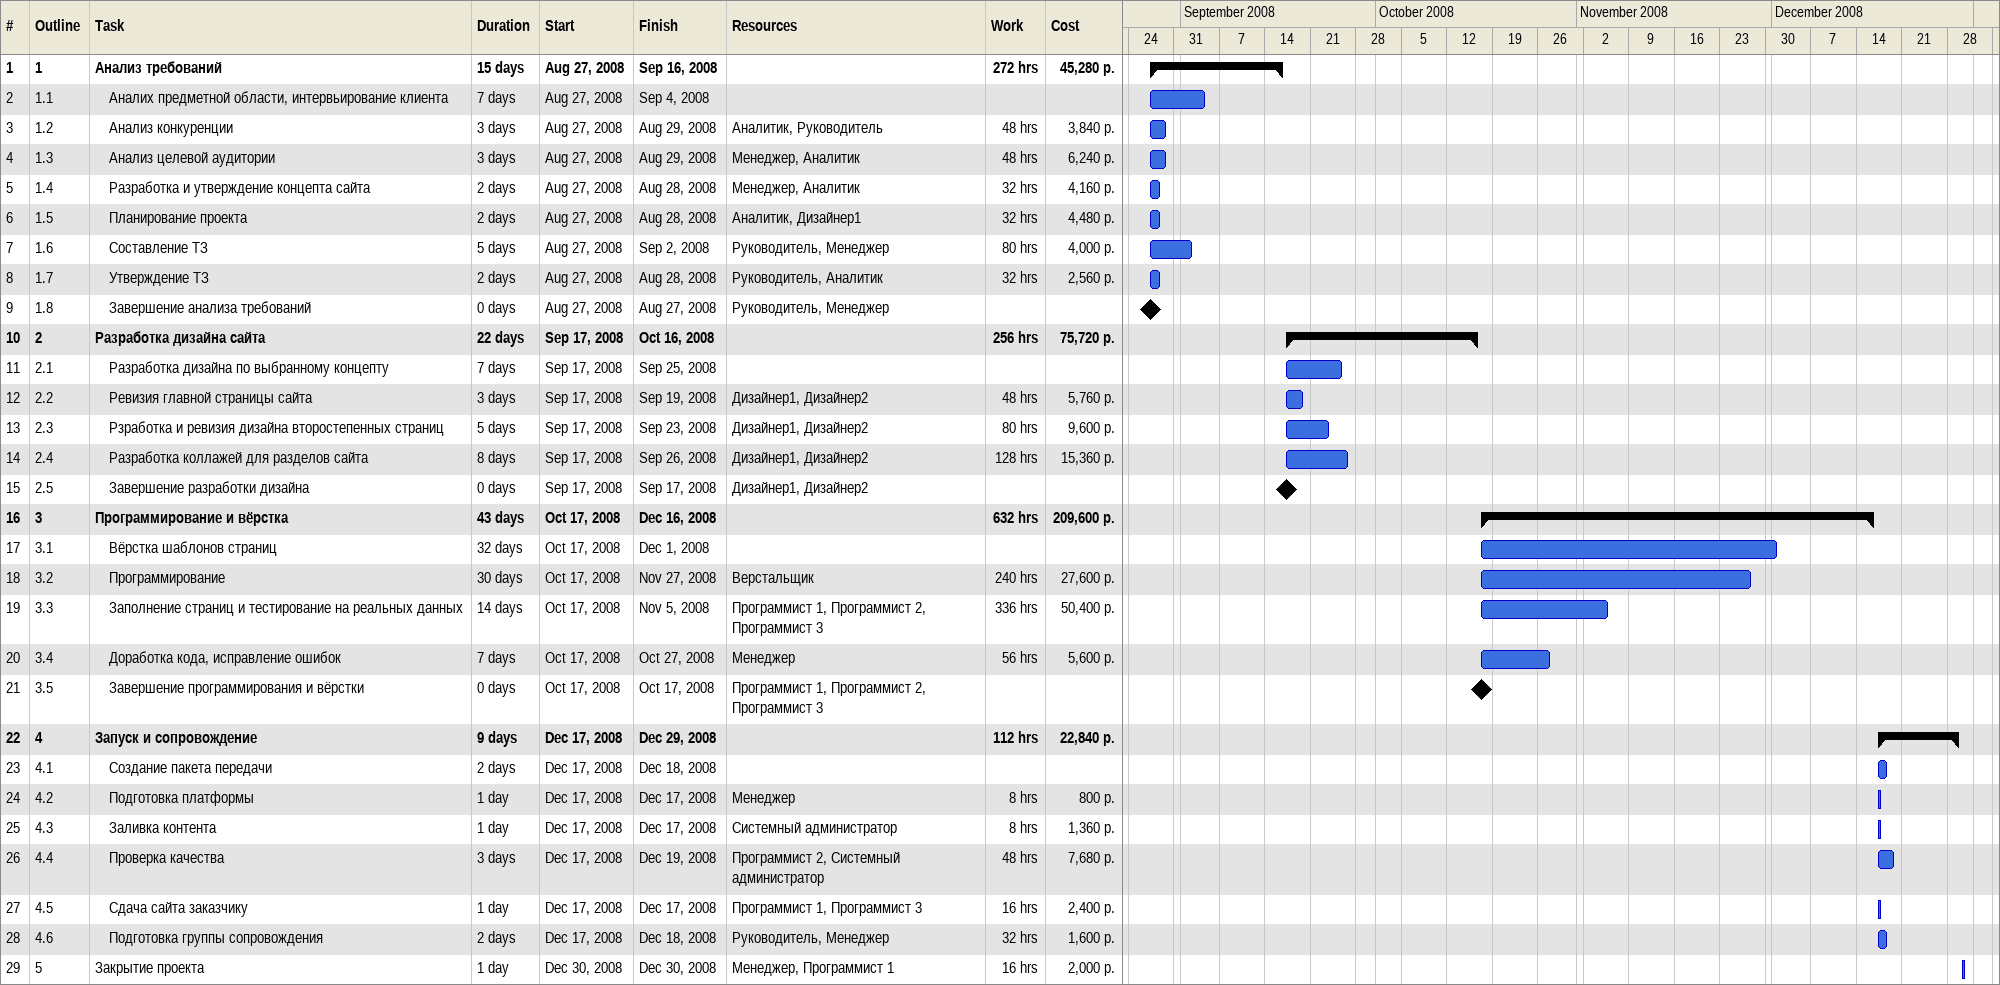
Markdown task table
| ID | WBS | Task | Duration | Start | Finish | Resources | Work (h) | Cost (р.) |
|---|---|---|---|---|---|---|---|---|
| 1 | 1 | **Анализ требований** | 15d | 2008-08-27 | 2008-09-16 |  | 272 | 45280 |
| 2 | 1.1 | Аналих предметной области, интервьирование клиента | 7d | 2008-08-27 | 2008-09-04 |  |  |  |
| 3 | 1.2 | Анализ конкуренции | 3d | 2008-08-27 | 2008-08-29 | Аналитик, Руководитель | 48 | 3840 |
| 4 | 1.3 | Анализ целевой аудитории | 3d | 2008-08-27 | 2008-08-29 | Менеджер, Аналитик | 48 | 6240 |
| 5 | 1.4 | Разработка и утверждение концепта сайта | 2d | 2008-08-27 | 2008-08-28 | Менеджер, Аналитик | 32 | 4160 |
| 6 | 1.5 | Планирование проекта | 2d | 2008-08-27 | 2008-08-28 | Аналитик, Дизайнер1 | 32 | 4480 |
| 7 | 1.6 | Составление ТЗ | 5d | 2008-08-27 | 2008-09-02 | Руководитель, Менеджер | 80 | 4000 |
| 8 | 1.7 | Утверждение ТЗ | 2d | 2008-08-27 | 2008-08-28 | Руководитель, Аналитик | 32 | 2560 |
| 9 | 1.8 | Завершение анализа требований | 0d | 2008-08-27 | 2008-08-27 | Руководитель, Менеджер |  |  |
| 10 | 2 | **Разработка дизайна сайта** | 22d | 2008-09-17 | 2008-10-16 |  | 256 | 75720 |
| 11 | 2.1 | Разработка дизайна по выбранному концепту | 7d | 2008-09-17 | 2008-09-25 |  |  |  |
| 12 | 2.2 | Ревизия главной страницы сайта | 3d | 2008-09-17 | 2008-09-19 | Дизайнер1, Дизайнер2 | 48 | 5760 |
| 13 | 2.3 | Рзработка и ревизия дизайна второстепенных страниц | 5d | 2008-09-17 | 2008-09-23 | Дизайнер1, Дизайнер2 | 80 | 9600 |
| 14 | 2.4 | Разработка коллажей для разделов сайта | 8d | 2008-09-17 | 2008-09-26 | Дизайнер1, Дизайнер2 | 128 | 15360 |
| 15 | 2.5 | Завершение разработки дизайна | 0d | 2008-09-17 | 2008-09-17 | Дизайнер1, Дизайнер2 |  |  |
| 16 | 3 | **Программирование и вёрстка** | 43d | 2008-10-17 | 2008-12-16 |  | 632 | 209600 |
| 17 | 3.1 | Вёрстка шаблонов страниц | 32d | 2008-10-17 | 2008-12-01 |  |  |  |
| 18 | 3.2 | Программирование | 30d | 2008-10-17 | 2008-11-27 | Верстальщик | 240 | 27600 |
| 19 | 3.3 | Заполнение страниц и тестирование на реальных данных | 14d | 2008-10-17 | 2008-11-05 | Программист 1, Программист 2, Программист 3 | 336 | 50400 |
| 20 | 3.4 | Доработка кода, исправление ошибок | 7d | 2008-10-17 | 2008-10-27 | Менеджер | 56 | 5600 |
| 21 | 3.5 | Завершение программирования и вёрстки | 0d | 2008-10-17 | 2008-10-17 | Программист 1, Программист 2, Программист 3 |  |  |
| 22 | 4 | **Запуск и сопровождение** | 9d | 2008-12-17 | 2008-12-29 |  | 112 | 22840 |
| 23 | 4.1 | Создание пакета передачи | 2d | 2008-12-17 | 2008-12-18 |  |  |  |
| 24 | 4.2 | Подготовка платформы | 1d | 2008-12-17 | 2008-12-17 | Менеджер | 8 | 800 |
| 25 | 4.3 | Заливка контента | 1d | 2008-12-17 | 2008-12-17 | Системный администратор | 8 | 1360 |
| 26 | 4.4 | Проверка качества | 3d | 2008-12-17 | 2008-12-19 | Программист 2, Системный администратор | 48 | 7680 |
| 27 | 4.5 | Сдача сайта заказчику | 1d | 2008-12-17 | 2008-12-17 | Программист 1, Программист 3 | 16 | 2400 |
| 28 | 4.6 | Подготовка группы сопровождения | 2d | 2008-12-17 | 2008-12-18 | Руководитель, Менеджер | 32 | 1600 |
| 29 | 5 | Закрытие проекта | 1d | 2008-12-30 | 2008-12-30 | Менеджер, Программист 1 | 16 | 2000 |
